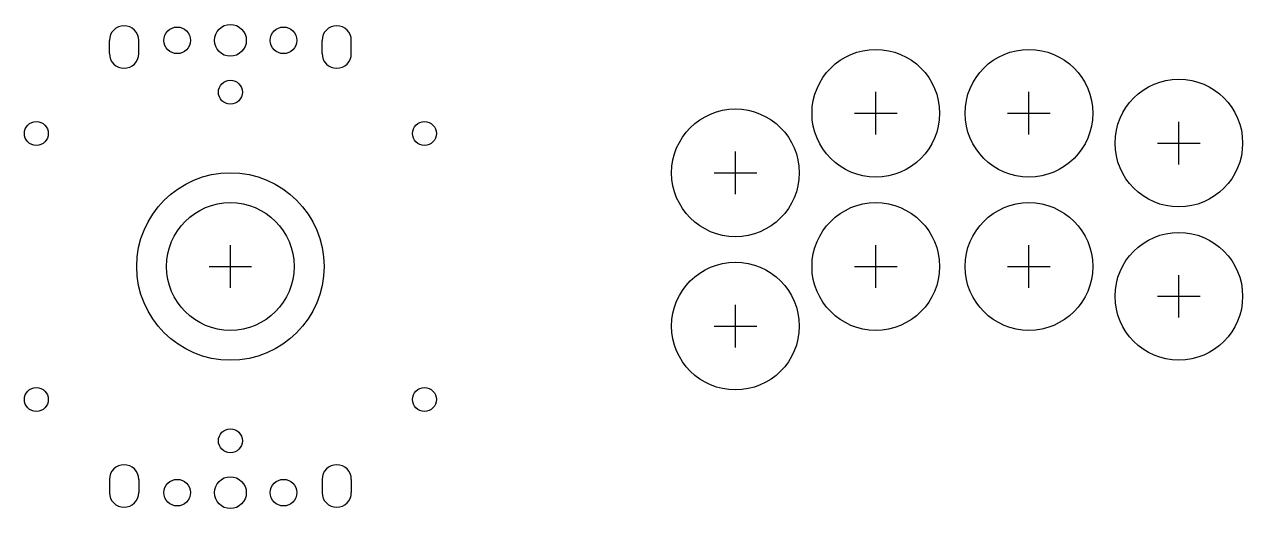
# Model space of a CAD drawing. Header units: millimetres. Extents: x -39 to 190, y -46 to 46.
import ezdxf

# ---------------------------------------------------------------- set-up
doc = ezdxf.new("R2010")
doc.units = ezdxf.units.MM
for name, color, linetype in [('BUTTONS', 1, 'Continuous'), ('GL_PLATE_HOLES', 2, 'Continuous'), ('JOYSTICK_BORE_24', 5, 'Continuous'), ('JOYSTICK_BORE_35.25', 3, 'Continuous'), ('REFERENCE', 8, 'Continuous')]:
    doc.layers.add(name, color=color, linetype=linetype)

msp = doc.modelspace()

# ---------------------------------------------------------------- linework, layer by layer
at = {"layer": 'BUTTONS'}
for centre in [(121.4, 28.8), (150.2, 28.8), (178.4, 23.2), (95, 17.6), (121.4, 0), (150.2, 0), (178.4, -5.6), (95, -11.2)]:
    msp.add_circle(centre, 12, dxfattribs=at)
at = {"layer": 'GL_PLATE_HOLES'}
for p, q in [((-22.75, 40), (-22.75, 42.5)), ((-17.25, 40), (-17.25, 42.5)), ((17.25, 40), (17.25, 42.5)), ((22.75, 40), (22.75, 42.5)), ((-22.75, -40), (-22.75, -42.5)), ((-17.25, -40), (-17.25, -42.5)), ((17.25, -40), (17.25, -42.5)), ((22.75, -40), (22.75, -42.5))]:
    msp.add_line(p, q, dxfattribs=at)
for centre, radius in [((-10, 42.5), 2.5), ((0, 42.5), 3), ((10, 42.5), 2.5), ((0, 32.75), 2.25), ((-36.5, 25), 2.25), ((36.5, 25), 2.25), ((-36.5, -25), 2.25), ((36.5, -25), 2.25), ((0, -32.75), 2.25), ((-10, -42.5), 2.5), ((0, -42.5), 3), ((10, -42.5), 2.5)]:
    msp.add_circle(centre, radius, dxfattribs=at)
for centre, start, end in [((-20, 42.5), 0, 180), ((20, 42.5), 0, 180), ((-20, 40), 180, 360), ((20, 40), 180, 360), ((-20, -40), 0, 180), ((20, -40), 0, 180), ((-20, -42.5), -180, 0), ((20, -42.5), -180, 0)]:
    msp.add_arc(centre, 2.75, start, end, dxfattribs=at)
at = {"layer": 'JOYSTICK_BORE_24'}
msp.add_circle((0, 0), 12, dxfattribs=at)
at = {"layer": 'JOYSTICK_BORE_35.25'}
msp.add_circle((0, 0), 17.62, dxfattribs=at)
at = {"layer": 'REFERENCE'}
for p, q in [((121.4, 24.8), (121.4, 32.8)), ((150.2, 24.8), (150.2, 32.8)), ((117.4, 28.8), (125.4, 28.8)), ((146.2, 28.8), (154.2, 28.8)), ((178.4, 19.2), (178.4, 27.2)), ((174.4, 23.2), (182.4, 23.2)), ((95, 13.6), (95, 21.6)), ((91, 17.6), (99, 17.6)), ((0, -4), (0, 4)), ((121.4, -4), (121.4, 4)), ((150.2, -4), (150.2, 4)), ((-4, 0), (4, 0)), ((117.4, 0), (125.4, 0)), ((146.2, 0), (154.2, 0)), ((178.4, -9.6), (178.4, -1.6)), ((174.4, -5.6), (182.4, -5.6)), ((95, -15.2), (95, -7.2)), ((91, -11.2), (99, -11.2))]:
    msp.add_line(p, q, dxfattribs=at)

doc.saveas('drawing.dxf')
